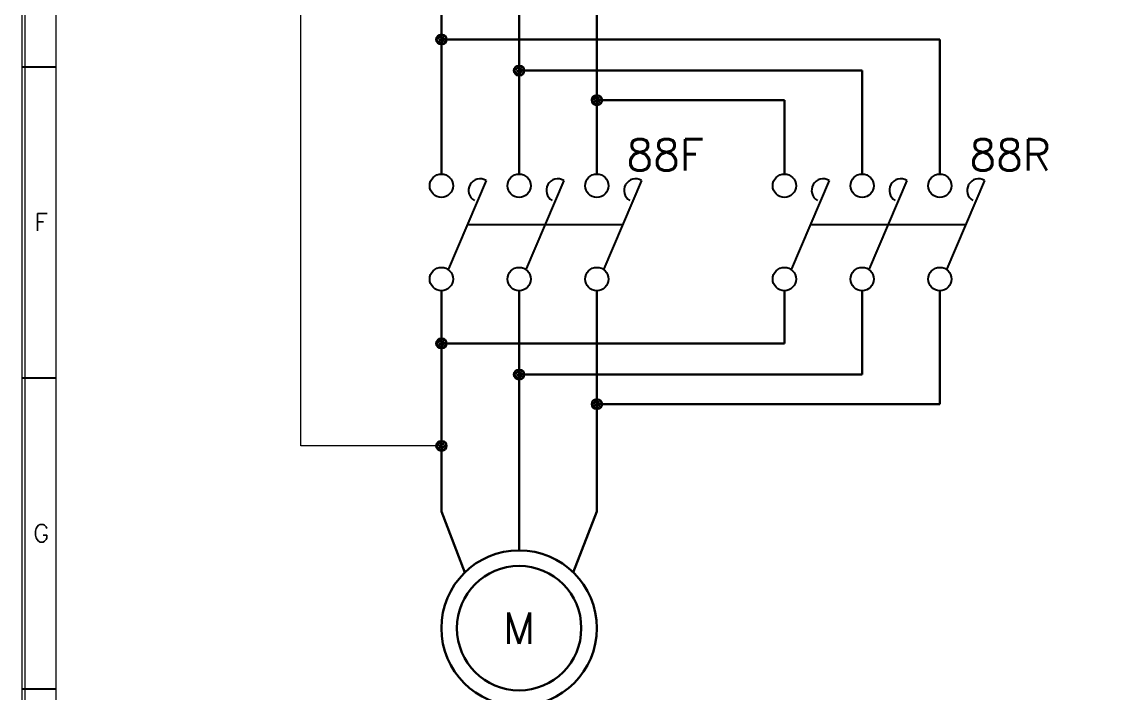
# Model space of a CAD drawing. Header units: millimetres. Extents: x 107 to 2900, y 85 to 3996.
# Drawn here: x 954 to 1183.4, y 1468.9 to 1608.7 of the extents above; entities that cross this region are included whole.
import ezdxf
from ezdxf.enums import TextEntityAlignment as Align
from ezdxf.lldxf.tags import DXFTag

# ---------------------------------------------------------------- set-up
doc = ezdxf.new("R2010")
doc.units = ezdxf.units.MM
for name, color, linetype in [('1', 1, 'CENTER'), ('20', 2, 'Continuous'), ('30', 3, 'Continuous'), ('70', 7, 'Continuous')]:
    doc.layers.add(name, color=color, linetype=linetype)
doc.styles.add('SIMPLEX', font='SIMPLEX')
tags = doc.linetypes.add('CENTER', pattern=[2, 1.25, -0.25, 0.25, -0.25]).pattern_tags.tags
tags[10:11] = [DXFTag(74, 4), DXFTag(75, 0), DXFTag(340, '0'), DXFTag(46, 1.0), DXFTag(50, 0.0), DXFTag(44, 0.0), DXFTag(45, 0.0)]
tags[8:9] = [DXFTag(74, 4), DXFTag(75, 0), DXFTag(340, '0'), DXFTag(46, 1.0), DXFTag(50, 0.0), DXFTag(44, 0.0), DXFTag(45, 0.0)]
tags[6:7] = [DXFTag(74, 4), DXFTag(75, 0), DXFTag(340, '0'), DXFTag(46, 1.0), DXFTag(50, 0.0), DXFTag(44, 0.0), DXFTag(45, 0.0)]
tags[4:5] = [DXFTag(74, 4), DXFTag(75, 0), DXFTag(340, '0'), DXFTag(46, 1.0), DXFTag(50, 0.0), DXFTag(44, 0.0), DXFTag(45, 0.0)]

msp = doc.modelspace()

# ---------------------------------------------------------------- hatches: boundary and pattern name
at = {"layer": '70'}
h = msp.add_hatch(dxfattribs=at)
h.set_pattern_fill('ANSI33', color=256, scale=2.16, style=0)
h.set_pattern_definition([(45, (2781.89255, 1016.55054), (-0.38183766, 0.38183766), []), (45, (2782.2744, 1016.55054), (-0.38183766, 0.38183766), [0.27, -0.135])])
h.paths.add_polyline_path([(1041.348, 1606.152, 0.4142136), (1040.268, 1605.072, 0.4142136), (1041.348, 1603.992)])
h.paths.add_polyline_path([(1041.348, 1606.152), (1041.348, 1605.072), (1042.428, 1605.072, 0.4142136)])
h.paths.add_polyline_path([(1042.428, 1605.072), (1041.348, 1605.072), (1041.348, 1603.992, 0.4142136)])
h = msp.add_hatch(dxfattribs=at)
h.set_pattern_fill('ANSI33', color=256, scale=2.16, style=0)
h.set_pattern_definition([(45, (2798.09255, 1010.0747), (-0.38183766, 0.38183766), []), (45, (2798.4744, 1010.0747), (-0.38183766, 0.38183766), [0.27, -0.135])])
h.paths.add_polyline_path([(1057.548, 1599.676, 0.4142136), (1056.468, 1598.596, 0.4142136), (1057.548, 1597.516)])
h.paths.add_polyline_path([(1057.548, 1599.676), (1057.548, 1598.596), (1058.628, 1598.596, 0.4142136)])
h.paths.add_polyline_path([(1058.628, 1598.596), (1057.548, 1598.596), (1057.548, 1597.516, 0.4142136)])
h = msp.add_hatch(dxfattribs=at)
h.set_pattern_fill('ANSI33', color=256, scale=2.16, style=0)
h.set_pattern_definition([(45, (2814.29255, 1003.90605), (-0.38183766, 0.38183766), []), (45, (2814.6744, 1003.90605), (-0.38183766, 0.38183766), [0.27, -0.135])])
h.paths.add_polyline_path([(1073.748, 1593.507, 0.4142136), (1072.668, 1592.427, 0.4142136), (1073.748, 1591.347)])
h.paths.add_polyline_path([(1073.748, 1593.507), (1073.748, 1592.427), (1074.828, 1592.427, 0.4142136)])
h.paths.add_polyline_path([(1074.828, 1592.427), (1073.748, 1592.427), (1073.748, 1591.347, 0.4142136)])
h = msp.add_hatch(dxfattribs=at)
h.set_pattern_fill('ANSI33', color=256, scale=2.16, style=0)
h.set_pattern_definition([(45, (2781.89255, 953.22157), (-0.38183766, 0.38183766), []), (45, (2782.2744, 953.22157), (-0.38183766, 0.38183766), [0.27, -0.135])])
h.paths.add_polyline_path([(1041.348, 1542.823, 0.4142136), (1040.268, 1541.743, 0.4142136), (1041.348, 1540.663)])
h.paths.add_polyline_path([(1041.348, 1542.823), (1041.348, 1541.743), (1042.428, 1541.743, 0.4142136)])
h.paths.add_polyline_path([(1042.428, 1541.743), (1041.348, 1541.743), (1041.348, 1540.663, 0.4142136)])
h = msp.add_hatch(dxfattribs=at)
h.set_pattern_fill('ANSI33', color=256, scale=2.16, style=0)
h.set_pattern_definition([(45, (2798.09255, 946.7457), (-0.38183766, 0.38183766), []), (45, (2798.4744, 946.7457), (-0.38183766, 0.38183766), [0.27, -0.135])])
h.paths.add_polyline_path([(1057.548, 1536.347, 0.4142136), (1056.468, 1535.267, 0.4142136), (1057.548, 1534.187)])
h.paths.add_polyline_path([(1057.548, 1536.347), (1057.548, 1535.267), (1058.628, 1535.267, 0.4142136)])
h.paths.add_polyline_path([(1058.628, 1535.267), (1057.548, 1535.267), (1057.548, 1534.187, 0.4142136)])
h = msp.add_hatch(dxfattribs=at)
h.set_pattern_fill('ANSI33', color=256, scale=2.16, style=0)
h.set_pattern_definition([(45, (2814.29255, 940.5771), (-0.38183766, 0.38183766), []), (45, (2814.6744, 940.5771), (-0.38183766, 0.38183766), [0.27, -0.135])])
h.paths.add_polyline_path([(1073.748, 1530.178, 0.4142136), (1072.668, 1529.098, 0.4142136), (1073.748, 1528.018)])
h.paths.add_polyline_path([(1073.748, 1530.178), (1073.748, 1529.098), (1074.828, 1529.098, 0.4142136)])
h.paths.add_polyline_path([(1074.828, 1529.098), (1073.748, 1529.098), (1073.748, 1528.018, 0.4142136)])
h = msp.add_hatch(dxfattribs=at)
h.set_pattern_fill('ANSI33', color=256, scale=2.16, style=0)
h.set_pattern_definition([(45, (2781.89255, 931.87826), (-0.38183766, 0.38183766), []), (45, (2782.2744, 931.87826), (-0.38183766, 0.38183766), [0.27, -0.135])])
h.paths.add_polyline_path([(1041.348, 1521.479, 0.4142136), (1040.268, 1520.399, 0.4142136), (1041.348, 1519.319)])
h.paths.add_polyline_path([(1041.348, 1521.479), (1041.348, 1520.399), (1042.428, 1520.399, 0.4142136)])
h.paths.add_polyline_path([(1042.428, 1520.399), (1041.348, 1520.399), (1041.348, 1519.319, 0.4142136)])

# ---------------------------------------------------------------- linework, layer by layer
at = {"color": 0, "lineweight": 30}
for p, q in [((1041.348, 1613.529), (1041.348, 1577.029)), ((1057.548, 1577.029), (1057.548, 1613.529)), ((1073.748, 1613.529), (1073.748, 1577.029)), ((1145.229, 1605.072), (1145.229, 1577.029)), ((1129.029, 1577.029), (1129.029, 1598.596)), ((1112.829, 1592.427), (1112.829, 1577.029)), ((1041.348, 1552.729), (1041.348, 1506.726)), ((1057.548, 1552.729), (1057.548, 1498.626)), ((1073.748, 1552.729), (1073.748, 1506.726)), ((1112.829, 1552.729), (1112.829, 1541.743)), ((1129.029, 1552.729), (1129.029, 1535.267)), ((1145.229, 1552.729), (1145.229, 1529.098)), ((1041.348, 1506.726), (1046.248, 1494.035)), ((1073.748, 1506.726), (1068.847, 1494.035))]:
    msp.add_line(p, q, dxfattribs=at)
at = {"color": 0, "linetype": 'Continuous'}
for p, q in [((1046.744, 1566.502), (1079.009, 1566.502)), ((1118.226, 1566.502), (1150.491, 1566.502))]:
    msp.add_line(p, q, dxfattribs=at)
at = {"color": 1, "lineweight": 15}
msp.add_line((1041.348, 1520.399), (1012.071, 1520.399), dxfattribs=at)
at = {"color": 0, "lineweight": 30}
for radius in [16.2, 12.96]:
    msp.add_circle((1057.548, 1482.426), radius, dxfattribs=at)
at = {"layer": '1', "color": 0}
for p, q in [((1050.663, 1575.719), (1042.826, 1557.285)), ((1066.863, 1575.719), (1059.026, 1557.285)), ((1083.063, 1575.719), (1075.226, 1557.285)), ((1122.144, 1575.719), (1114.308, 1557.285)), ((1138.344, 1575.719), (1130.508, 1557.285)), ((1154.544, 1575.719), (1146.708, 1557.285))]:
    msp.add_line(p, q, dxfattribs=at)
for centre in [(1041.348, 1574.599), (1057.548, 1574.599), (1073.748, 1574.599), (1112.829, 1574.599), (1129.029, 1574.599), (1145.229, 1574.599), (1041.348, 1555.159), (1057.548, 1555.159), (1073.748, 1555.159), (1112.829, 1555.159), (1129.029, 1555.159), (1145.229, 1555.159)]:
    msp.add_circle(centre, 2.43, dxfattribs=at)
for centre in [(1049.448, 1573.614), (1065.648, 1573.614), (1081.848, 1573.614), (1120.929, 1573.614), (1137.129, 1573.614), (1153.329, 1573.614)]:
    msp.add_arc(centre, 2.43, 60, 240, dxfattribs=at)
at = {"layer": '20', "color": 0, "lineweight": 13}
msp.add_lwpolyline([(961.092, 1400.687), (961.092, 1916.279), (1767.636, 1916.279), (1767.636, 1400.687)], dxfattribs=at)
at = {"layer": '30', "color": 0}
for p, q in [((953.964, 1599.407), (961.092, 1599.407)), ((953.964, 1534.607), (961.092, 1534.607)), ((953.964, 1469.807), (961.092, 1469.807))]:
    msp.add_line(p, q, dxfattribs=at)
at = {"layer": '70', "color": 1, "lineweight": 15}
msp.add_line((1012.071, 1520.399), (1012.068, 1773.658), dxfattribs=at)
at = {"layer": '70', "linetype": 'ByBlock', "lineweight": 30}
for p, q in [((1041.348, 1605.072), (1145.229, 1605.072)), ((1057.548, 1598.596), (1129.029, 1598.596)), ((1073.748, 1592.427), (1112.829, 1592.427)), ((1041.348, 1541.743), (1112.829, 1541.743)), ((1057.548, 1535.267), (1129.029, 1535.267)), ((1073.748, 1529.098), (1145.229, 1529.098))]:
    msp.add_line(p, q, dxfattribs=at)
at = {"layer": '70', "color": 0, "lineweight": 13}
for points in [[(1774.764, 1340.207), (953.964, 1340.207), (953.964, 1923.407), (1774.764, 1923.407)], [(1774.116, 1340.855), (954.612, 1340.855), (954.612, 1922.759), (1774.116, 1922.759)]]:
    msp.add_lwpolyline(points, close=True, dxfattribs=at)
at = {"layer": '70'}
for centre in [(1041.348, 1605.072), (1057.548, 1598.596), (1073.748, 1592.427), (1041.348, 1541.743), (1057.548, 1535.267), (1073.748, 1529.098), (1041.348, 1520.399)]:
    msp.add_circle(centre, 1.08, dxfattribs=at)

# ---------------------------------------------------------------- texts
at = {"color": 0, "linetype": 'Continuous', "style": 'SIMPLEX'}
for s, p in [('88F', (1079.93, 1577.797)), ('88R', (1151.412, 1577.797))]:
    msp.add_text(s, height=6.48, dxfattribs=at).set_placement(p)
msp.add_text('M', height=6.48, dxfattribs=at).set_placement((1057.548, 1482.426), align=Align.MIDDLE)
at = {"layer": '30', "color": 0, "style": 'SIMPLEX'}
for s, p in [('F', (957.96, 1567.007)), ('G', (957.96, 1502.207))]:
    msp.add_text(s, height=3.672, dxfattribs=at).set_placement(p, align=Align.MIDDLE)

doc.saveas('drawing.dxf')
